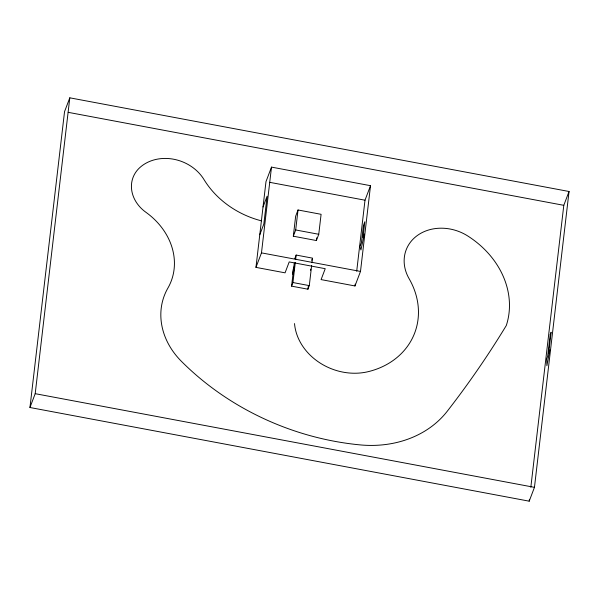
<?xml version="1.0" encoding="UTF-8"?>
<svg xmlns="http://www.w3.org/2000/svg" width="599" height="599" viewBox="0 0 599 599"><rect width="100%" height="100%" fill="white"/><g stroke="black" fill="none" stroke-linecap="round" stroke-linejoin="round"><path stroke-width="0.9" d="M29.95 407.507L64.542 111.654L69.798 97.824L569.05 191.493L534.458 487.346L529.202 501.176L29.95 407.507L35.206 393.678L69.798 97.824M255.96 267.379L265.986 181.632L271.504 167.114L370.519 185.69L360.493 271.437L354.975 285.955L321.086 279.598L325.227 268.689L289.205 261.928L285.064 272.837L255.96 267.379L261.478 252.868L271.504 167.114M293.315 236.208L295.651 216.232L298.025 209.979L321.094 214.307L318.758 234.284L316.384 240.536L293.315 236.208L295.689 229.956L298.025 209.979M311.652 265.462L309.294 285.618L307.931 289.205L291.578 286.142L294.281 263.036M291.578 286.142L292.941 282.548L295.3 262.392M295.621 259.644L296.161 255.062L312.506 258.132L311.974 262.714M307.931 289.205L308.238 286.554M316.384 240.536L316.699 237.81M354.975 285.955L355.192 284.113M356.704 271.205L365.001 200.208L370.519 185.69M529.202 501.176L529.419 499.319M530.826 487.264L563.794 205.322L569.05 191.493M263.028 206.954L267.087 196.277L263.837 224.041L259.779 234.726M294.79 258.656L296.161 255.062M311.69 260.288L312.236 258.85M68.226 112.342L563.794 205.322M269.655 182.321L365.001 200.208M295.689 229.956L318.758 234.284M261.478 252.868L360.493 271.437M292.941 282.548L309.294 285.618M35.206 393.678L534.458 487.346M310.686 269.078A3.519 0.389 -79.4 0 1 310.604 270.329M261.404 220.836A84.489 71.333 20.8 0 1 203.997 179.565A40.268 34.001 20.8 0 0 139.881 167.533A34.772 29.358 20.8 0 0 145.879 212.256A68.713 58.013 20.8 0 1 167.892 288.097A74.239 62.678 20.8 0 0 181.392 361.309A252.299 213.027 20.8 0 0 359.924 444.877A105.634 89.191 20.8 0 0 447.288 411.191A1242.071 1048.714 20.8 0 0 506.312 325.497A89.056 75.189 20.8 0 0 467.774 235.991A42.559 35.933 20.8 0 0 417.256 235.564A42.559 35.933 20.8 0 0 409.102 278.677A80.348 67.837 20.8 0 1 368.49 371.597A55.243 46.647 20.8 0 1 294.521 323.565M363.406 225.681L361.414 242.737L359.947 246.593L360.942 249.985L364.334 234.059L362.964 237.676L364.828 221.75L363.406 225.681M550.196 334.669L547.673 356.255L546.655 358.936L546.894 365.719L549.852 349.921L548.684 352.998L551.11 332.265L550.196 334.669M293.233 273.114L293.031 273.706A3.714 0.412 -79.4 0 1 292.694 272.425A3.714 0.412 -79.4 0 1 293.772 267.416L293.937 267.042A3.714 0.412 -79.4 0 1 294.109 268.704A3.714 0.412 -79.4 0 1 293.233 273.114"/></g></svg>
